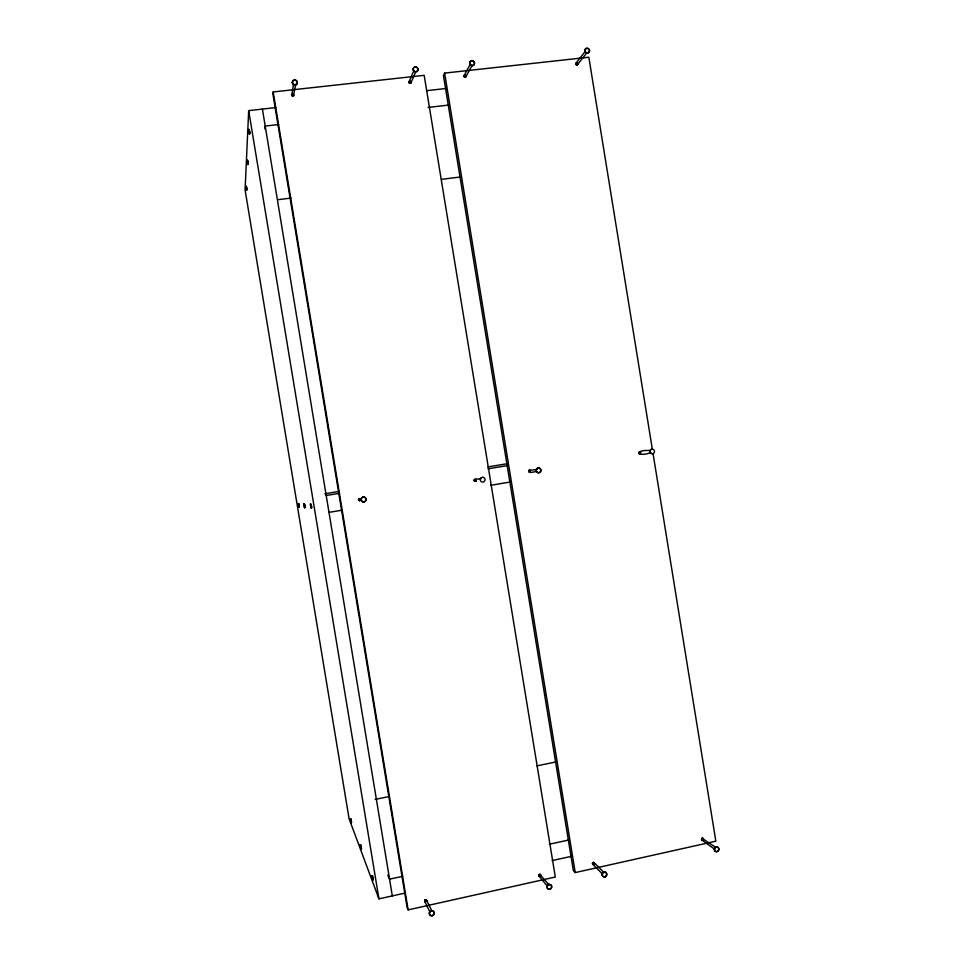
<?xml version="1.0" encoding="UTF-8"?>
<svg xmlns="http://www.w3.org/2000/svg" width="964" height="964" viewBox="0 0 964 964"><rect width="100%" height="100%" fill="white"/><g stroke="black" fill="none" stroke-linecap="round" stroke-linejoin="round"><path stroke-width="1.45" d="M594.089 864.274C592.474 865.708 592.836 861.214 594.222 862.792L604.163 872.673M275.873 107.57L248.676 110.619L245.085 189.944L349.076 818.677L378.936 898.858L405.519 892.989M295.743 84.169L293.369 96.231L292.478 94.231M264.931 129.043L265.208 126.055L278.668 124.525M576.436 64.757L576.496 64.19C580.171 62.178 575.134 66.974 575.966 63.166L585.413 51.164M273.186 91.942L272.945 94.267L407.145 907.582L408.146 909.883L555.312 877.023L424.184 75.337L273.186 91.942L408.146 909.883M549.143 884.892L539.72 874.384L539.093 876.131L547.516 886.362M425.522 899.786C425.678 904.353 424.666 898.484 426.666 900.34L432.101 911.402M715.891 847.501L702.093 838.294L701.937 840.078L714.734 849.284M293.526 83.832L291.851 95.062L292.815 96.292M476.18 480.675L474.842 481.289L474.999 480.325C472.902 477.963 480.229 479.602 480.988 478.722M702.913 840.138L701.611 839.68L702.093 838.294M602.572 874.131L592.667 864.202L593.27 862.467M538.96 875.902L539.72 874.384M540.852 875.734L540.683 874.697M650.857 452.682C635.939 457.852 634.288 449.2 650.519 450.586M430.113 912.426L424.738 901.328L425.269 899.882M426.558 901.412L426.666 900.34L424.714 900.509M474.842 481.289L474.36 479.686M593.089 864.491L593.535 862.443M360.572 499.918C358.596 502.545 357.68 497.014 360.391 498.858M465.07 75.156L463.937 76.036L464.865 77.228L465.805 76.843L472.227 65.251M464.166 76.807L464.769 76.554C467.154 77.337 465.419 74.156 464.359 77.012M415.436 72.445L411.026 82.699L409.676 83.229L409.061 81.844L413.966 70.288M411.086 82.157L409.085 82.651M292.237 94.364L291.851 95.062L293.104 96.292M359.186 500.545L358.692 498.918M464.6 77.144L465.564 75.373M639.301 453.755L639.71 451.899L640.771 452.49M701.744 839.909L702.334 838.198M530.369 470.854L529.537 470.239L529.188 471.312L528.79 470.468L536.996 469.444M425.329 901.858L425.799 899.761M409.676 83.229L410.411 81.301M639.963 451.887L639.108 453.562M474.601 481.169L474.999 480.325L474.24 479.927M652.339 449.212L588.835 57.238L444.621 73.095L443.428 75.481L573.327 870.528L575.231 872.577L715.842 841.174L653.062 453.658M539.985 874.36L538.876 875.637M594.27 864.057L594.222 862.792L592.438 863.443M463.997 75.77L470.36 64.142M409.941 83.314C410.953 79.964 407.724 81.651 410.483 83.253M358.945 500.412L359.452 499.545L360.44 500.171M425.088 901.738L426.076 899.81M529.802 470.312L529.188 471.312L529.019 470.336M701.611 839.68L702.587 838.186M576.207 64.624L577.701 63.443M640.216 451.947L638.963 453.333M592.523 863.973L593.8 862.491M587.088 52.502L577.605 64.468L575.87 64.19M640.674 453.526L640.036 453.936M474.409 480.976L474.999 480.325L476.047 480.928M528.79 470.468C527.224 474.686 535.96 470.866 537.346 471.565M530.272 471.902L529.61 472.324M540.25 874.408L538.864 875.36M575.966 63.166L577.014 62.841M530.031 470.432L529.188 471.312L529.537 470.239M409.435 83.097L411.098 82.434M358.741 500.22L359.452 499.545L360.247 500.376M640.445 452.08L638.891 453.08M701.539 839.427L702.84 838.234M592.45 863.708L594.029 862.611M426.317 899.93L424.654 901.063M540.479 874.529L538.924 875.095M465.913 75.807L464.865 77.228M701.527 839.162C703.527 837.499 704.31 839.969 701.587 838.897M474.264 480.747L475.867 481.12M358.584 499.991L359.452 499.545L360.006 500.521M576.014 64.431L577.773 63.708M409.23 82.892L410.905 82.928M465.986 76.072L464.769 76.554L465.142 77.228M426.522 900.111L424.642 900.786M540.31 876.36L539.093 876.131M292.092 95.858L292.875 95.593L292.044 94.556M701.696 838.656L703.25 838.523M552.143 860.587L571.206 856.381M402.759 876.276L389.564 879.156L387.817 875.011M549.468 844.211L568.531 840.042M375.237 799.397L388.468 796.662M536.948 765.874L556.059 761.909M474.18 480.482L475.638 481.265M358.512 499.714L359.452 499.545L359.741 500.605M465.998 76.349L464.769 76.554L465.395 77.168M328.989 512.366L342.353 510.125M490.736 485.29L510.028 482.06M577.785 63.973L576.496 64.19L576.689 64.841M324.772 493.773L338.135 491.58M488.037 466.877L507.329 463.696M326.206 495.496L339.569 493.291M488.037 468.793L507.341 465.6M701.876 838.451L703.395 838.74M594.366 863.009L592.499 863.166M277.632 199.729L291.032 198.066M441.464 179.352L460.828 176.942M428.161 107.426L449.091 105.028M426.944 90.64L446.38 88.459M291.935 95.617L292.875 95.593L291.911 94.797M475.035 479.265L476.011 479.638M577.725 64.239L576.496 64.19L576.954 64.841M465.937 76.614L464.769 76.554L465.624 77.036M702.166 840.198L702.105 838.933L703.467 838.993M594.439 863.274L592.619 862.925M426.739 900.605L424.835 900.256M358.5 499.436L359.452 499.545L359.464 500.605M474.168 480.205L475.373 481.349M638.879 452.815L639.53 453.875M291.851 95.352L292.875 95.593M409.013 82.386L410.712 83.121M426.751 900.882L425.028 900.039M358.56 499.171L359.452 499.545M539.057 874.842L539.466 874.469M577.424 64.648L576.496 64.19L577.207 64.781M426.691 901.159L425.534 900.484L424.883 901.557M409.001 82.109L410.218 83.314M638.939 452.55L639.53 452.959L639.457 451.971M592.86 864.371L593.029 862.563M293.562 94.388L294.008 95.388M639.06 452.309L639.53 452.959L639.24 452.116M592.8 862.708L593.342 864.539M409.194 81.603L409.893 82.639L409.869 81.217M409.375 81.422L409.893 82.639L409.616 81.289M361.054 846.356L361.006 846.597M351.294 821.256L351.547 822.533L351.173 820.665M702.105 838.933L702.407 840.246M361.139 847.296L360.729 844.777L361.102 846.585M351.137 820.689L351.077 819.822L351.137 820.448M299.021 504.943L299.226 505.847M372.755 878.035L373.176 880.036L372.538 877.18M361.09 847.067L361.464 848.874L361.199 846.814M351.209 820.4L350.872 818.761L351.053 820.207M246.651 187.811L246.338 186.341L246.603 188.679M246.651 188.655L246.7 188.498M304.696 505.425L304.359 503.654L304.6 505.425M304.684 505.883L305.022 507.654L304.54 504.762L304.841 506.558L304.576 505.654M299.045 505.57L299.358 507.209L299.129 505.582M361.102 846.284L361.09 847.368M351.209 820.111L351.378 821.087M249.471 131.405L249.302 130.658L249.797 133.948L249.11 129.405L249.616 132.707L249.555 131.935M311.456 506.04L311.191 505.534M311.191 506.028L311.493 507.016L311.107 505.461M372.658 877.517L372.357 875.541L372.948 878.807L372.622 877.276M247.929 162.097L247.603 160.253L247.832 162.073M247.917 162.567L248.242 164.41L248.013 162.591M246.615 188.45L246.917 190.149L246.459 187.703M299.153 505.365L298.744 503.509L298.973 505.136M299.045 505.835L298.888 504.871M262.401 109.077L392.324 895.905M248.676 110.619L378.936 898.858M444.621 73.095L575.231 872.577M247.808 162.301L248.061 163.265L247.736 161.771M311.42 506.293C312.288 512.258 310.372 499.81 311.227 505.775M474.999 480.325L475.107 481.361M415.761 67.058A2.482 2.338 47.4 0 1 417.593 70.794A2.482 2.338 47.4 0 1 413.532 70.697A2.482 2.338 47.4 0 1 415.135 67.046M588.45 48.911A2.41 2.253 57.2 0 1 588.245 52.875A2.41 2.253 57.2 0 1 584.823 50.791A2.41 2.253 57.2 0 1 587.919 48.586M718.578 849.947A2.386 2.217 -71.2 0 1 714.878 850.959A2.386 2.217 -71.2 0 1 715.722 847.031A2.386 2.217 -71.2 0 1 718.71 849.344M350.414 818.858L351.089 822.629L350.414 818.858M360.235 844.886L360.97 848.983L360.235 844.886M298.286 503.594L298.9 507.281L298.286 503.594M248.555 129.465L249.242 134.02L248.604 129.537M303.853 503.738L304.516 507.739L303.853 503.738M247.097 160.313L247.724 164.47L247.097 160.313M371.827 875.661L372.634 880.156L371.875 875.746M310.42 503.943L311.143 508.305L310.468 504.015M245.868 186.401L246.447 190.209L245.868 186.401M292.429 82.675A2.543 2.41 39.1 0 0 296.454 84.398A2.543 2.41 39.1 0 0 295.755 80.157A2.543 2.41 39.1 0 0 292.429 82.675M292.393 82.868A2.543 2.398 39.1 0 0 296.43 84.579A2.543 2.398 39.1 0 0 295.731 80.349A2.543 2.398 39.1 0 0 292.393 82.868M413.231 69.516A2.482 2.338 47.4 0 0 417.135 71.203A2.482 2.338 47.4 0 0 416.448 67.046A2.482 2.338 47.4 0 0 413.231 69.516M584.979 50.176A2.41 2.253 57.2 0 0 588.221 52.755A2.41 2.253 57.2 0 0 588.606 48.718A2.41 2.253 57.2 0 0 584.979 50.176M469.829 63.347A2.458 2.314 51 0 0 473.686 65.034A2.458 2.314 51 0 0 473.011 60.901A2.458 2.314 51 0 0 469.829 63.347M469.733 63.54A2.458 2.314 51 0 0 473.577 65.227A2.458 2.314 51 0 0 472.902 61.094A2.458 2.314 51 0 0 469.733 63.54M536.695 468.95A2.398 2.338 84.3 0 0 538.37 472.746A2.398 2.338 84.3 0 0 540.732 469.372A2.398 2.338 84.3 0 0 536.695 468.95M536.562 468.974A2.398 2.338 84.3 0 0 538.237 472.758A2.398 2.338 84.3 0 0 540.587 469.384A2.398 2.338 84.3 0 0 536.562 468.974M362.175 501.473A2.458 2.458 0 0 0 366.055 499.726A2.458 2.458 0 0 0 362.584 497.243A2.458 2.458 0 0 0 362.115 501.473A2.458 2.458 0 0 0 365.995 499.726A2.458 2.458 0 0 0 362.524 497.243A2.458 2.458 0 0 0 362.175 501.473M480.711 478.252A2.422 2.374 85 0 0 482.422 482.072A2.422 2.374 85 0 0 484.808 478.662A2.422 2.374 85 0 0 480.711 478.252M650.375 450.068A2.362 2.265 83.7 0 0 652.001 453.803A2.362 2.265 83.7 0 0 654.279 450.489A2.362 2.265 83.7 0 0 650.375 450.068M718.12 851.128A2.386 2.217 -71.2 0 0 717.469 847.127A2.386 2.217 -71.2 0 0 714.481 849.874A2.386 2.217 -71.2 0 0 718.12 851.128M605.488 876.698A2.434 2.289 -65.2 0 0 605.862 872.528A2.434 2.289 -65.2 0 0 602.223 874.444A2.434 2.289 -65.2 0 0 605.488 876.698M605.32 876.529A2.434 2.289 -65.2 0 0 605.693 872.372A2.434 2.289 -65.2 0 0 602.054 874.276A2.434 2.289 -65.2 0 0 605.32 876.529M550.372 889.085A2.458 2.314 -61.8 0 0 550.769 884.892A2.458 2.314 -61.8 0 0 547.07 886.82A2.458 2.314 -61.8 0 0 550.372 889.085M550.239 888.916A2.458 2.314 -61.8 0 0 550.625 884.723A2.458 2.314 -61.8 0 0 546.925 886.651A2.458 2.314 -61.8 0 0 550.239 888.916M432.197 915.74A2.518 2.374 -53.9 0 0 433.667 911.667A2.518 2.374 -53.9 0 0 429.534 912.595A2.518 2.374 -53.9 0 0 432.197 915.74M432.101 915.559A2.518 2.374 -53.9 0 0 433.571 911.486A2.518 2.374 -53.9 0 0 429.438 912.414A2.518 2.374 -53.9 0 0 432.101 915.559"/></g></svg>
